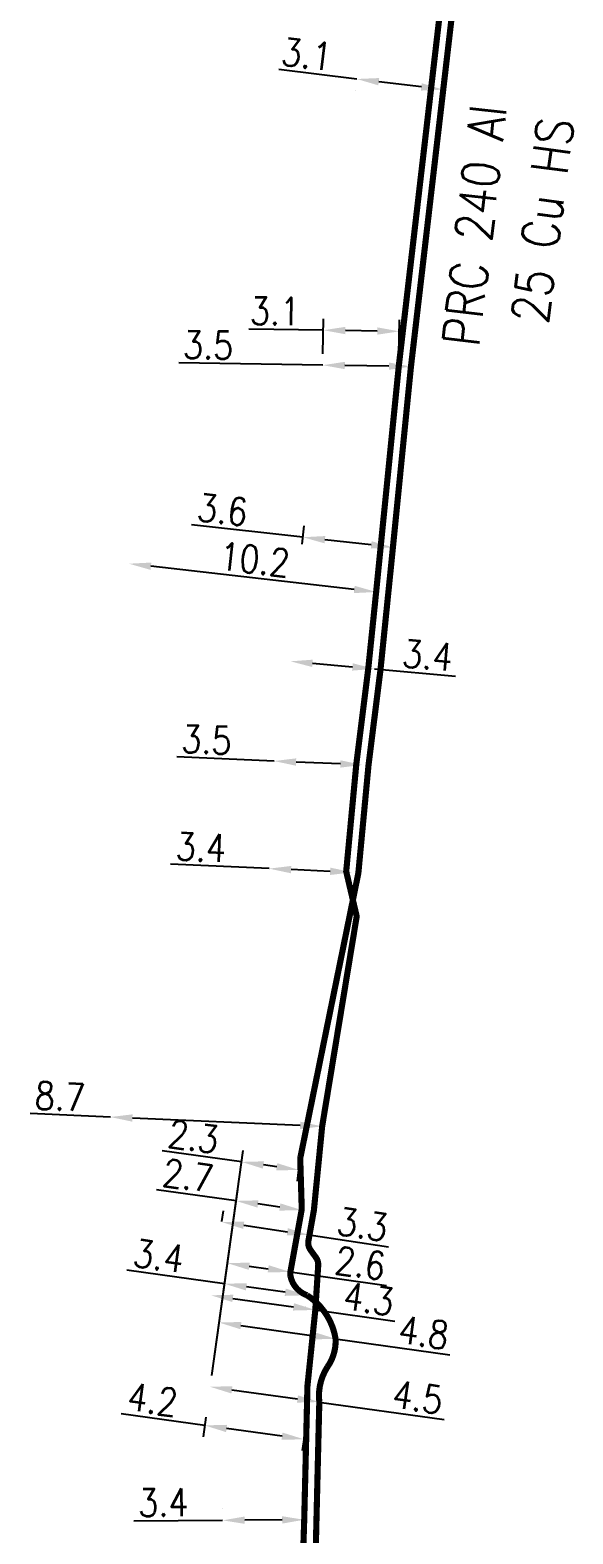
# Model space of a CAD drawing. Header units: millimetres. Extents: x 183999 to 184984, y 126000 to 127000.
# Drawn here: x 184811.9 to 184834.1, y 126188.4 to 126249.8 of the extents above; entities that cross this region are included whole.
import ezdxf
from ezdxf.enums import TextEntityAlignment as Align

# ---------------------------------------------------------------- set-up
doc = ezdxf.new("R2010")
doc.units = ezdxf.units.MM
doc.header["$PDMODE"] = 34
doc.layers.get('DEFPOINTS').update_dxf_attribs({"linetype": 'CONTINUOUS'})
doc.layers.add('M_120', color=5, linetype='M_ST_13')
doc.layers.add('M_908', color=252, linetype='CONTINUOUS')
doc.styles.get("Standard").update_dxf_attribs({"font": 'romans.shx', "width": 0.85})
doc.linetypes.add('M_ST_13', pattern='A,5,-0.3,["oo",Standard,S=1.5,R=0,X=0,Y=-0.5],-3', length=8.3)
doc.linetypes.add('MT_HS', pattern='A,2,-1,["E",Standard,S=0.85,R=0,X=-0.27,Y=-0.4],-1', length=4)
doc.dimstyles.get("Standard").update_dxf_attribs({"dimtxt": 1.5, "dimasz": 1.2, "dimexe": 0.625, "dimexo": 0.625, "dimgap": 0.25, "dimtad": 1, "dimdec": 1, "dimzin": 0, "dimdsep": 46, "dimtxsty": 'Standard', "dimcen": -0.5, "dimadec": 0, "dimazin": 0, "dimtfac": 1, "dimtdec": 1, "dimtmove": 0, "dimatfit": 3, "dimfxl": 1, "dimtolj": 1, "dimtzin": 0, "dimarcsym": 0})

# ---------------------------------------------------------------- blocks, each defined once
blk = doc.blocks.new('*D41')
at = {"layer": 'DEFPOINTS', "color": 0, "linetype": 'Continuous'}
for p in [(184819.286, 126194.399), (184819.286, 126194.399), (184823.742, 126193.776)]:
    blk.add_point(p, dxfattribs=at)
at = {"layer": 'M_908', "color": 0, "linetype": 'Continuous', "lineweight": -2}
for p, q in [((184820.177, 126194.274), (184822.851, 126193.9)), ((184823.742, 126193.776), (184828.831, 126193.064))]:
    blk.add_line(p, q, dxfattribs=at)
at = {"layer": 'M_908', "color": 0, "linetype": 'Continuous'}
for points in [[(184820.198, 126194.423), (184820.156, 126194.125), (184819.286, 126194.399)], [(184822.872, 126194.049), (184822.83, 126193.752), (184823.742, 126193.776)]]:
    blk.add_solid(points, dxfattribs=at)
at = {"layer": 'M_908', "color": 0, "linetype": 'Continuous', "insert": (184827.757, 126193.972), "char_height": 1.125, "attachment_point": 5, "rotation": 352.04349}
blk.add_mtext('\\A1;4.5', dxfattribs=at)
blk = doc.blocks.new('*D42')
at = {"layer": 'DEFPOINTS', "color": 0, "linetype": 'Continuous'}
for p in [(184819.653, 126197.023), (184824.406, 126196.359), (184819.286, 126194.399)]:
    blk.add_point(p, dxfattribs=at)
at = {"layer": 'M_908', "color": 0, "linetype": 'Continuous', "lineweight": -2}
for p, q in [((184819.351, 126194.863), (184819.717, 126197.487)), ((184820.544, 126196.898), (184823.515, 126196.483)), ((184824.406, 126196.359), (184829.072, 126195.707))]:
    blk.add_line(p, q, dxfattribs=at)
at = {"layer": 'M_908', "color": 0, "linetype": 'Continuous'}
for points in [[(184820.565, 126197.047), (184820.523, 126196.75), (184819.653, 126197.023)], [(184823.536, 126196.632), (184823.494, 126196.335), (184824.406, 126196.359)]]:
    blk.add_solid(points, dxfattribs=at)
at = {"layer": 'M_908', "color": 0, "linetype": 'Continuous', "insert": (184827.998, 126196.614), "char_height": 1.125, "attachment_point": 5, "rotation": 352.04349}
blk.add_mtext('\\A1;4.8', dxfattribs=at)
blk = doc.blocks.new('*D43')
at = {"layer": 'DEFPOINTS', "color": 0, "linetype": 'Continuous'}
for p in [(184819.874, 126198.608), (184823.241, 126198.137), (184819.286, 126194.399)]:
    blk.add_point(p, dxfattribs=at)
at = {"layer": 'M_908', "color": 0, "linetype": 'Continuous', "lineweight": -2}
for p, q in [((184819.874, 126198.608), (184815.885, 126199.165)), ((184819.351, 126194.863), (184819.939, 126199.072)), ((184822.35, 126198.262), (184820.765, 126198.483)), ((184823.176, 126197.673), (184823.176, 126197.673))]:
    blk.add_line(p, q, dxfattribs=at)
at = {"layer": 'M_908', "color": 0, "linetype": 'Continuous'}
for points in [[(184820.786, 126198.632), (184820.745, 126198.335), (184819.874, 126198.608)], [(184822.371, 126198.41), (184822.329, 126198.113), (184823.241, 126198.137)]]:
    blk.add_solid(points, dxfattribs=at)
at = {"layer": 'M_908', "color": 0, "linetype": 'Continuous', "insert": (184817.189, 126199.74), "char_height": 1.125, "attachment_point": 5, "rotation": 352.04349}
blk.add_mtext('\\A1;3.4', dxfattribs=at)
blk = doc.blocks.new('*D44')
at = {"layer": 'DEFPOINTS', "color": 0, "linetype": 'Continuous'}
for p in [(184819.992, 126199.449), (184822.547, 126199.092), (184819.286, 126194.399)]:
    blk.add_point(p, dxfattribs=at)
at = {"layer": 'M_908', "color": 0, "linetype": 'Continuous', "lineweight": -2}
for p, q in [((184819.351, 126194.863), (184820.057, 126199.914)), ((184820.883, 126199.325), (184821.656, 126199.217)), ((184822.547, 126199.092), (184826.489, 126198.541))]:
    blk.add_line(p, q, dxfattribs=at)
at = {"layer": 'M_908', "color": 0, "linetype": 'Continuous'}
for points in [[(184820.904, 126199.473), (184820.862, 126199.176), (184819.992, 126199.449)], [(184821.676, 126199.365), (184821.635, 126199.068), (184822.547, 126199.092)]]:
    blk.add_solid(points, dxfattribs=at)
at = {"layer": 'M_908', "color": 0, "linetype": 'Continuous', "insert": (184825.415, 126199.449), "char_height": 1.125, "attachment_point": 5, "rotation": 352.04349}
blk.add_mtext('\\A1;2.6', dxfattribs=at)
blk = doc.blocks.new('*D45')
at = {"layer": 'DEFPOINTS', "color": 0, "linetype": 'Continuous'}
for p in [(184820.347, 126201.992), (184823.026, 126201.651), (184819.286, 126194.399)]:
    blk.add_point(p, dxfattribs=at)
at = {"layer": 'M_908', "color": 0, "linetype": 'Continuous', "lineweight": -2}
for p, q in [((184820.347, 126201.992), (184817.1, 126202.446)), ((184819.351, 126194.863), (184820.412, 126202.457)), ((184822.13, 126201.743), (184821.238, 126201.868)), ((184822.961, 126201.186), (184822.956, 126201.154))]:
    blk.add_line(p, q, dxfattribs=at)
at = {"layer": 'M_908', "color": 0, "linetype": 'Continuous'}
for points in [[(184821.259, 126202.016), (184821.218, 126201.719), (184820.347, 126201.992)], [(184822.151, 126201.892), (184822.109, 126201.595), (184823.021, 126201.619)]]:
    blk.add_solid(points, dxfattribs=at)
at = {"layer": 'M_908', "color": 0, "linetype": 'Continuous', "insert": (184818.382, 126203.024), "char_height": 1.125, "attachment_point": 5, "rotation": 352.04349}
blk.add_mtext('\\A1;2.7', dxfattribs=at)
blk = doc.blocks.new('*D46')
at = {"layer": 'DEFPOINTS', "color": 0, "linetype": 'Continuous'}
for p in [(184820.57, 126203.585), (184822.963, 126203.729), (184819.286, 126194.399)]:
    blk.add_point(p, dxfattribs=at)
at = {"layer": 'M_908', "color": 0, "linetype": 'Continuous', "lineweight": -2}
for p, q in [((184820.57, 126203.585), (184817.323, 126204.039)), ((184819.351, 126194.863), (184820.635, 126204.049)), ((184822.006, 126203.384), (184821.461, 126203.461)), ((184822.898, 126203.265), (184822.832, 126202.796))]:
    blk.add_line(p, q, dxfattribs=at)
at = {"layer": 'M_908', "color": 0, "linetype": 'Continuous'}
for points in [[(184821.482, 126203.609), (184821.44, 126203.312), (184820.57, 126203.585)], [(184822.027, 126203.533), (184821.985, 126203.236), (184822.897, 126203.26)]]:
    blk.add_solid(points, dxfattribs=at)
at = {"layer": 'M_908', "color": 0, "linetype": 'Continuous', "insert": (184818.604, 126204.617), "char_height": 1.125, "attachment_point": 5, "rotation": 352.04349}
blk.add_mtext('\\A1;2.3', dxfattribs=at)
blk = doc.blocks.new('*D47')
at = {"layer": 'DEFPOINTS', "color": 0, "linetype": 'Continuous'}
for p in [(184821.69, 126215.567), (184821.69, 126215.567), (184825.087, 126215.418)]:
    blk.add_point(p, dxfattribs=at)
at = {"layer": 'M_120', "color": 0, "linetype": 'Continuous', "lineweight": -2}
for p, q in [((184821.69, 126215.567), (184817.666, 126215.744)), ((184824.188, 126215.457), (184822.589, 126215.527))]:
    blk.add_line(p, q, dxfattribs=at)
at = {"layer": 'M_120', "color": 0, "linetype": 'Continuous'}
for points in [[(184822.596, 126215.677), (184822.583, 126215.378), (184821.69, 126215.567)], [(184824.194, 126215.607), (184824.181, 126215.307), (184825.087, 126215.418)]]:
    blk.add_solid(points, dxfattribs=at)
at = {"layer": 'M_120', "color": 0, "linetype": 'Continuous', "insert": (184818.91, 126216.44), "char_height": 1.125, "attachment_point": 5, "rotation": 357.48417}
blk.add_mtext('\\A1;3.4', dxfattribs=at)
blk = doc.blocks.new('*D48')
at = {"layer": 'DEFPOINTS', "color": 0, "linetype": 'Continuous'}
for p in [(184821.893, 126219.962), (184821.893, 126219.962), (184825.499, 126219.804)]:
    blk.add_point(p, dxfattribs=at)
at = {"layer": 'M_120', "color": 0, "linetype": 'Continuous', "lineweight": -2}
for p, q in [((184821.893, 126219.962), (184817.922, 126220.137)), ((184824.6, 126219.844), (184822.792, 126219.923))]:
    blk.add_line(p, q, dxfattribs=at)
at = {"layer": 'M_120', "color": 0, "linetype": 'Continuous'}
for points in [[(184822.799, 126220.073), (184822.785, 126219.773), (184821.893, 126219.962)], [(184824.607, 126219.993), (184824.594, 126219.694), (184825.499, 126219.804)]]:
    blk.add_solid(points, dxfattribs=at)
at = {"layer": 'M_120', "color": 0, "linetype": 'Continuous', "insert": (184819.143, 126220.834), "char_height": 1.125, "attachment_point": 5, "rotation": 357.48417}
blk.add_mtext('\\A1;3.5', dxfattribs=at)
blk = doc.blocks.new('*D49')
at = {"layer": 'DEFPOINTS', "color": 0, "linetype": 'Continuous'}
for p in [(184823.884, 126236.136), (184823.884, 126236.136), (184827.482, 126236.081)]:
    blk.add_point(p, dxfattribs=at)
at = {"layer": 'M_908', "color": 0, "linetype": 'Continuous', "lineweight": -2}
for p, q in [((184823.884, 126236.136), (184818.008, 126236.225)), ((184826.582, 126236.095), (184824.784, 126236.122))]:
    blk.add_line(p, q, dxfattribs=at)
at = {"layer": 'M_908', "color": 0, "linetype": 'Continuous'}
for points in [[(184824.787, 126236.272), (184824.782, 126235.972), (184823.884, 126236.136)], [(184826.584, 126236.245), (184826.579, 126235.945), (184827.482, 126236.081)]]:
    blk.add_solid(points, dxfattribs=at)
at = {"layer": 'M_908', "color": 0, "linetype": 'Continuous', "insert": (184819.208, 126236.957), "char_height": 1.125, "attachment_point": 5, "rotation": 359.12978}
blk.add_mtext('\\A1;3.5', dxfattribs=at)
blk = doc.blocks.new('*D50')
at = {"layer": 'DEFPOINTS', "color": 0, "linetype": 'Continuous'}
for p in [(184823.075, 126229.106), (184822.992, 126228.359), (184826.671, 126227.949)]:
    blk.add_point(p, dxfattribs=at)
at = {"layer": 'M_908', "color": 0, "linetype": 'Continuous', "lineweight": -2}
for p, q in [((184823.075, 126229.106), (184818.529, 126229.614)), ((184823.044, 126228.824), (184823.127, 126229.571)), ((184826.723, 126228.415), (184826.807, 126229.16)), ((184825.86, 126228.794), (184823.97, 126229.006))]:
    blk.add_line(p, q, dxfattribs=at)
at = {"layer": 'M_908', "color": 0, "linetype": 'Continuous'}
for points in [[(184823.987, 126229.155), (184823.953, 126228.857), (184823.075, 126229.106)], [(184825.877, 126228.943), (184825.844, 126228.645), (184826.755, 126228.694)]]:
    blk.add_solid(points, dxfattribs=at)
at = {"layer": 'M_908', "color": 0, "linetype": 'Continuous', "insert": (184819.794, 126230.227), "char_height": 1.125, "attachment_point": 5, "rotation": 353.6218}
blk.add_mtext('\\A1;3.6', dxfattribs=at)
blk = doc.blocks.new('*D54')
at = {"layer": 'DEFPOINTS', "color": 0, "linetype": 'Continuous'}
for p in [(184825.274, 126247.826), (184825.274, 126247.826), (184828.799, 126247.393)]:
    blk.add_point(p, dxfattribs=at)
at = {"layer": 'M_908', "color": 0, "linetype": 'Continuous', "lineweight": -2}
for p, q in [((184825.274, 126247.826), (184822.093, 126248.218)), ((184827.905, 126247.503), (184826.167, 126247.717)), ((184825.217, 126247.361), (184825.217, 126247.361)), ((184828.741, 126246.928), (184828.741, 126246.928))]:
    blk.add_line(p, q, dxfattribs=at)
at = {"layer": 'M_908', "color": 0, "linetype": 'Continuous'}
for points in [[(184826.185, 126247.866), (184826.149, 126247.568), (184825.274, 126247.826)], [(184827.924, 126247.652), (184827.887, 126247.354), (184828.799, 126247.393)]]:
    blk.add_solid(points, dxfattribs=at)
at = {"layer": 'M_908', "color": 0, "linetype": 'Continuous', "insert": (184823.229, 126248.834), "char_height": 1.125, "attachment_point": 5, "rotation": 352.98858}
blk.add_mtext('\\A1;3.1', dxfattribs=at)
blk = doc.blocks.new('*D196')
at = {"layer": 'DEFPOINTS', "color": 0, "linetype": 'Continuous'}
for p in [(184819.798, 126188.942), (184819.798, 126188.942), (184823.126, 126188.967)]:
    blk.add_point(p, dxfattribs=at)
at = {"layer": 'M_120', "color": 0, "linetype": 'Continuous', "lineweight": -2}
for p, q in [((184819.794, 126189.41), (184819.794, 126189.41)), ((184823.122, 126189.436), (184823.122, 126189.436)), ((184819.798, 126188.942), (184816.17, 126188.913)), ((184822.226, 126188.96), (184820.698, 126188.949))]:
    blk.add_line(p, q, dxfattribs=at)
at = {"layer": 'M_120', "color": 0, "linetype": 'Continuous'}
for points in [[(184820.697, 126189.099), (184820.699, 126188.799), (184819.798, 126188.942)], [(184822.224, 126189.11), (184822.227, 126188.81), (184823.126, 126188.967)]]:
    blk.add_solid(points, dxfattribs=at)
at = {"layer": 'M_120', "color": 0, "linetype": 'Continuous', "insert": (184817.376, 126189.673), "char_height": 1.125, "attachment_point": 5, "rotation": 0.44677}
blk.add_mtext('\\A1;3.4', dxfattribs=at)
blk = doc.blocks.new('*D197')
at = {"layer": 'DEFPOINTS', "color": 0, "linetype": 'Continuous'}
for p in [(184819.178, 126193.626), (184819.065, 126192.821), (184823.225, 126193.06)]:
    blk.add_point(p, dxfattribs=at)
at = {"layer": 'M_120', "color": 0, "linetype": 'Continuous', "lineweight": -2}
for p, q in [((184819.065, 126192.821), (184815.656, 126193.297)), ((184819.113, 126193.162), (184819, 126192.356)), ((184822.221, 126192.38), (184819.957, 126192.696)), ((184823.16, 126192.596), (184823.048, 126191.791))]:
    blk.add_line(p, q, dxfattribs=at)
at = {"layer": 'M_120', "color": 0, "linetype": 'Continuous'}
for points in [[(184819.977, 126192.845), (184819.936, 126192.547), (184819.065, 126192.821)], [(184822.242, 126192.528), (184822.2, 126192.231), (184823.112, 126192.255)]]:
    blk.add_solid(points, dxfattribs=at)
at = {"layer": 'M_120', "color": 0, "linetype": 'Continuous', "insert": (184816.937, 126193.875), "char_height": 1.125, "attachment_point": 5, "rotation": 352.04349}
blk.add_mtext('\\A1;4.2', dxfattribs=at)
blk = doc.blocks.new('*D198')
at = {"layer": 'DEFPOINTS', "color": 0, "linetype": 'Continuous'}
for p in [(184819.321, 126198.136), (184819.321, 126198.136), (184823.579, 126197.538)]:
    blk.add_point(p, dxfattribs=at)
at = {"layer": 'M_120', "color": 0, "linetype": 'Continuous', "lineweight": -2}
for p, q in [((184820.212, 126198.011), (184822.688, 126197.663)), ((184823.579, 126197.538), (184826.826, 126197.081))]:
    blk.add_line(p, q, dxfattribs=at)
at = {"layer": 'M_120', "color": 0, "linetype": 'Continuous'}
for points in [[(184820.233, 126198.159), (184820.192, 126197.862), (184819.321, 126198.136)], [(184822.709, 126197.812), (184822.667, 126197.514), (184823.579, 126197.538)]]:
    blk.add_solid(points, dxfattribs=at)
at = {"layer": 'M_120', "color": 0, "linetype": 'Continuous', "insert": (184825.753, 126197.99), "char_height": 1.125, "attachment_point": 5, "rotation": 351.99949}
blk.add_mtext('\\A1;4.3', dxfattribs=at)
blk = doc.blocks.new('*D199')
at = {"layer": 'DEFPOINTS', "color": 0, "linetype": 'Continuous'}
for p in [(184819.767, 126201.129), (184819.7, 126200.684), (184823.261, 126200.154)]:
    blk.add_point(p, dxfattribs=at)
at = {"layer": 'M_120', "color": 0, "linetype": 'Continuous', "lineweight": -2}
for p, q in [((184819.769, 126201.148), (184819.836, 126201.593)), ((184820.657, 126200.997), (184822.437, 126200.732)), ((184823.33, 126200.618), (184823.396, 126201.063)), ((184823.327, 126200.6), (184826.57, 126200.117))]:
    blk.add_line(p, q, dxfattribs=at)
at = {"layer": 'M_120', "color": 0, "linetype": 'Continuous'}
for points in [[(184820.679, 126201.145), (184820.635, 126200.849), (184819.767, 126201.129)], [(184822.459, 126200.881), (184822.415, 126200.584), (184823.327, 126200.6)]]:
    blk.add_solid(points, dxfattribs=at)
at = {"layer": 'M_120', "color": 0, "linetype": 'Continuous', "insert": (184825.504, 126201.034), "char_height": 1.125, "attachment_point": 5, "rotation": 351.53698}
blk.add_mtext('\\A1;3.3', dxfattribs=at)
blk = doc.blocks.new('*D200')
at = {"layer": 'DEFPOINTS', "color": 0, "linetype": 'Continuous'}
for p in [(184815.216, 126205.419), (184815.216, 126205.419), (184823.858, 126205.039)]:
    blk.add_point(p, dxfattribs=at)
at = {"layer": 'M_120', "color": 0, "linetype": 'Continuous', "lineweight": -2}
for p, q in [((184815.216, 126205.419), (184811.941, 126205.563)), ((184822.959, 126205.079), (184816.115, 126205.379))]:
    blk.add_line(p, q, dxfattribs=at)
at = {"layer": 'M_120', "color": 0, "linetype": 'Continuous'}
for points in [[(184816.122, 126205.529), (184816.109, 126205.23), (184815.216, 126205.419)], [(184822.965, 126205.229), (184822.952, 126204.929), (184823.858, 126205.039)]]:
    blk.add_solid(points, dxfattribs=at)
at = {"layer": 'M_120', "color": 0, "linetype": 'Continuous', "insert": (184813.162, 126206.26), "char_height": 1.125, "attachment_point": 5, "rotation": 357.48417}
blk.add_mtext('\\A1;8.7', dxfattribs=at)
blk = doc.blocks.new('*D201')
at = {"layer": 'DEFPOINTS', "color": 0, "linetype": 'Continuous'}
for p in [(184822.566, 126224.036), (184822.566, 126224.036), (184825.99, 126223.727)]:
    blk.add_point(p, dxfattribs=at)
at = {"layer": 'M_120', "color": 0, "linetype": 'Continuous', "lineweight": -2}
for p, q in [((184823.463, 126223.955), (184825.094, 126223.808)), ((184825.99, 126223.727), (184829.301, 126223.428))]:
    blk.add_line(p, q, dxfattribs=at)
at = {"layer": 'M_120', "color": 0, "linetype": 'Continuous'}
for points in [[(184823.476, 126224.104), (184823.449, 126223.805), (184822.566, 126224.036)], [(184825.107, 126223.957), (184825.08, 126223.658), (184825.99, 126223.727)]]:
    blk.add_solid(points, dxfattribs=at)
at = {"layer": 'M_120', "color": 0, "linetype": 'Continuous', "insert": (184828.161, 126224.284), "char_height": 1.125, "attachment_point": 5, "rotation": 354.84204}
blk.add_mtext('\\A1;3.4', dxfattribs=at)
blk = doc.blocks.new('*D202')
at = {"layer": 'DEFPOINTS', "color": 0, "linetype": 'Continuous'}
for p in [(184815.977, 126228.025), (184815.977, 126228.025), (184826.061, 126226.87)]:
    blk.add_point(p, dxfattribs=at)
at = {"layer": 'M_120', "color": 0, "linetype": 'Continuous', "lineweight": -2}
blk.add_line((184825.167, 126226.973), (184816.871, 126227.923), dxfattribs=at)
at = {"layer": 'M_120', "color": 0, "linetype": 'Continuous'}
for points in [[(184816.888, 126228.072), (184816.854, 126227.774), (184815.977, 126228.025)], [(184825.184, 126227.122), (184825.15, 126226.823), (184826.061, 126226.87)]]:
    blk.add_solid(points, dxfattribs=at)
at = {"layer": 'M_120', "color": 0, "linetype": 'Continuous', "insert": (184821.104, 126228.193), "char_height": 1.125, "attachment_point": 5, "rotation": 353.46598}
blk.add_mtext('\\A1;10.2', dxfattribs=at)
blk = doc.blocks.new('*D203')
at = {"layer": 'DEFPOINTS', "color": 0, "linetype": 'Continuous'}
for p in [(184823.906, 126237.564), (184823.884, 126236.136), (184826.984, 126236.089)]:
    blk.add_point(p, dxfattribs=at)
at = {"layer": 'M_120', "color": 0, "linetype": 'Continuous', "lineweight": -2}
for p, q in [((184823.892, 126236.604), (184823.913, 126238.033)), ((184826.991, 126236.557), (184827.013, 126237.986)), ((184823.906, 126237.564), (184820.87, 126237.61)), ((184826.106, 126237.531), (184824.806, 126237.551))]:
    blk.add_line(p, q, dxfattribs=at)
at = {"layer": 'M_120', "color": 0, "linetype": 'Continuous'}
for points in [[(184824.808, 126237.701), (184824.804, 126237.401), (184823.906, 126237.564)], [(184826.108, 126237.681), (184826.104, 126237.381), (184827.006, 126237.517)]]:
    blk.add_solid(points, dxfattribs=at)
at = {"layer": 'M_120', "color": 0, "linetype": 'Continuous', "insert": (184821.934, 126238.344), "char_height": 1.125, "attachment_point": 5, "rotation": 359.12978}
blk.add_mtext('\\A1;3.1', dxfattribs=at)

msp = doc.modelspace()

# ---------------------------------------------------------------- linework, layer by layer
at = {"layer": 'M_120'}
msp.add_lwpolyline([(184822.97, 126184.087, 0.25, 0.25, 0), (184823.126, 126188.967, 0.25, 0.25, 0), (184823.225, 126193.06, 0.25, 0.25, 0), (184823.257, 126194.425, 0.25, 0.25, 0), (184823.579, 126197.538, 0.25, 0.25, 0), (184823.697, 126199.357, 0.25, 0.25, 0.175123), (184823.603, 126199.683, 0.25, 0.25, 0), (184823.386, 126199.982, 0.25, 0.25, -0.204113), (184823.298, 126200.364, 0.25, 0.25, 0), (184823.521, 126201.613, 0.25, 0.25, 0), (184823.858, 126205.039, 0.25, 0.25, 0), (184825.268, 126213.617, 0.25, 0.25, 0), (184824.839, 126215.452, 0.25, 0.25, 0), (184824.963, 126216.771, 0.25, 0.25, 0), (184825.251, 126219.831, 0.25, 0.25, 0), (184825.741, 126223.752, 0.25, 0.25, 0), (184826.061, 126226.87, 0.25, 0.25, 0), (184826.984, 126236.089, 0.25, 0.25, 0), (184829.354, 126256.484, 0.25, 0.25, 0.39542)], format="xyseb", dxfattribs=at)
at = {"layer": 'M_908', "linetype": 'MT_HS'}
msp.add_lwpolyline([(184823.567, 126186.531, 0.25, 0.25, 0), (184823.742, 126193.776, 0.25, 0.25, -0.173153), (184824.071, 126195.207, 0.25, 0.25, 0.168329), (184824.406, 126196.359, 0.25, 0.25, 0.213837), (184823.241, 126198.137, 0.25, 0.25, -0.262941), (184822.566, 126198.923, 0.25, 0.25, -0.093963), (184822.565, 126199.109, 0.25, 0.25, 0), (184823.016, 126201.598, 0.25, 0.25, 0.053858), (184823.024, 126201.705, 0.25, 0.25, 0), (184822.964, 126203.677, 0.25, 0.25, -0.052548), (184822.972, 126203.781, 0.25, 0.25, 0), (184825.335, 126215.384, 0.25, 0.25, 0), (184825.748, 126219.777, 0.25, 0.25, 0), (184826.239, 126223.704, 0.25, 0.25, 0), (184826.671, 126227.949, 0.25, 0.25, 0), (184827.482, 126236.081, 0.25, 0.25, 0), (184827.482, 126236.081, 0.25, 0.25, 0), (184828.799, 126247.393, 0.25, 0.25, 0), (184829.329, 126251.948, 0.25, 0.25, 0)], format="xyseb", dxfattribs=at)

# ---------------------------------------------------------------- texts
at = {"layer": 'M_120', "width": 0.85}
msp.add_text('PRC 240 Al', height=1.5, rotation=83.3721, dxfattribs=at).set_placement((184830.082, 126241.845), align=Align.MIDDLE)
at = {"layer": 'M_908', "linetype": 'MT_HS', "width": 0.85}
msp.add_text('25 Cu HS', height=1.5, rotation=82.59446, dxfattribs=at).set_placement((184832.859, 126242.053), align=Align.MIDDLE)

# ---------------------------------------------------------------- dimensions: what is measured, and where the dimension line sits
at = {"layer": 'M_120', "linetype": 'Continuous'}
for base, p1, p2, angle, picture, middle in [((184823.906, 126237.564), (184826.984, 126236.089), (184823.884, 126236.136), 359.12978, '*D203', (184821.923, 126237.594)), ((184815.977, 126228.025), (184826.061, 126226.87), (184815.977, 126228.025), 353.46598, '*D202', (184821.019, 126227.448)), ((184821.69, 126215.567), (184825.087, 126215.418), (184821.69, 126215.567), 357.48417, '*D47', (184818.877, 126215.691)), ((184815.216, 126205.419), (184823.858, 126205.039), (184815.216, 126205.419), 357.48417, '*D200', (184813.129, 126205.511)), ((184819.321, 126198.136), (184823.579, 126197.538), (184819.321, 126198.136), 351.99949, '*D198', (184825.648, 126197.247))]:
    dim = msp.add_linear_dim(base=base, p1=p1, p2=p2, angle=angle, dimstyle='Standard', override={"dimscale": 0.75}, dxfattribs=at)
    dim.commit()
    dim.dimension.update_dxf_attribs({"geometry": picture, "text_midpoint": middle, "dimtype": 160})
for base, p1, p2, angle, text, picture, middle in [((184822.566, 126224.036), (184825.99, 126223.727), (184822.566, 126224.036), 354.84204, '3.4', '*D201', (184828.093, 126223.537)), ((184821.893, 126219.962), (184825.499, 126219.804), (184821.893, 126219.962), 357.48417, '3.5', '*D48', (184819.11, 126220.085)), ((184819.767, 126201.129), (184823.261, 126200.154), (184819.7, 126200.684), 351.53698, '3.3', '*D199', (184825.393, 126200.292)), ((184819.065, 126192.821), (184823.225, 126193.06), (184819.178, 126193.626), 352.04349, '4.2', '*D197', (184816.833, 126193.133)), ((184819.798, 126188.942), (184823.126, 126188.967), (184819.798, 126188.942), 0.44677, '3.4', '*D196', (184817.382, 126188.923))]:
    dim = msp.add_linear_dim(base=base, p1=p1, p2=p2, angle=angle, text=text, dimstyle='Standard', override={"dimscale": 0.75}, dxfattribs=at)
    dim.commit()
    dim.dimension.update_dxf_attribs({"geometry": picture, "text_midpoint": middle, "dimtype": 160})
at = {"layer": 'M_908', "linetype": 'Continuous'}
for base, p1, p2, angle, text, picture, middle in [((184825.274, 126247.826), (184828.799, 126247.393), (184825.274, 126247.826), 352.98858, '3.1', '*D54', (184823.138, 126248.089)), ((184823.884, 126236.136), (184827.482, 126236.081), (184823.884, 126236.136), 359.12978, '3.5', '*D49', (184819.197, 126236.207)), ((184823.075, 126229.106), (184826.671, 126227.949), (184822.992, 126228.359), 353.6218, '3.6', '*D50', (184819.711, 126229.482))]:
    dim = msp.add_linear_dim(base=base, p1=p1, p2=p2, angle=angle, text=text, dimstyle='Standard', override={"dimscale": 0.75}, dxfattribs=at)
    dim.commit()
    dim.dimension.update_dxf_attribs({"geometry": picture, "text_midpoint": middle, "dimtype": 160})
for base, p1, p2, picture, middle in [((184820.56975, 126203.58511), (184822.96276, 126203.72943), (184819.28578, 126194.39858), '*D46', (184818.50058, 126203.87432)), ((184820.347, 126201.992), (184823.026, 126201.651), (184819.286, 126194.399), '*D45', (184818.278, 126202.282)), ((184819.874, 126198.608), (184823.241, 126198.137), (184819.286, 126194.399), '*D43', (184817.085, 126198.997)), ((184819.992, 126199.449), (184822.547, 126199.092), (184819.286, 126194.399), '*D44', (184825.312, 126198.706)), ((184819.653, 126197.023), (184824.406, 126196.359), (184819.286, 126194.399), '*D42', (184827.894, 126195.871)), ((184819.286, 126194.399), (184823.742, 126193.776), (184819.286, 126194.399), '*D41', (184827.653, 126193.229))]:
    dim = msp.add_linear_dim(base=base, p1=p1, p2=p2, angle=352.04349, dimstyle='Standard', override={"dimscale": 0.75}, dxfattribs=at)
    dim.commit()
    dim.dimension.update_dxf_attribs({"geometry": picture, "text_midpoint": middle, "dimtype": 160})

doc.saveas('drawing.dxf')
